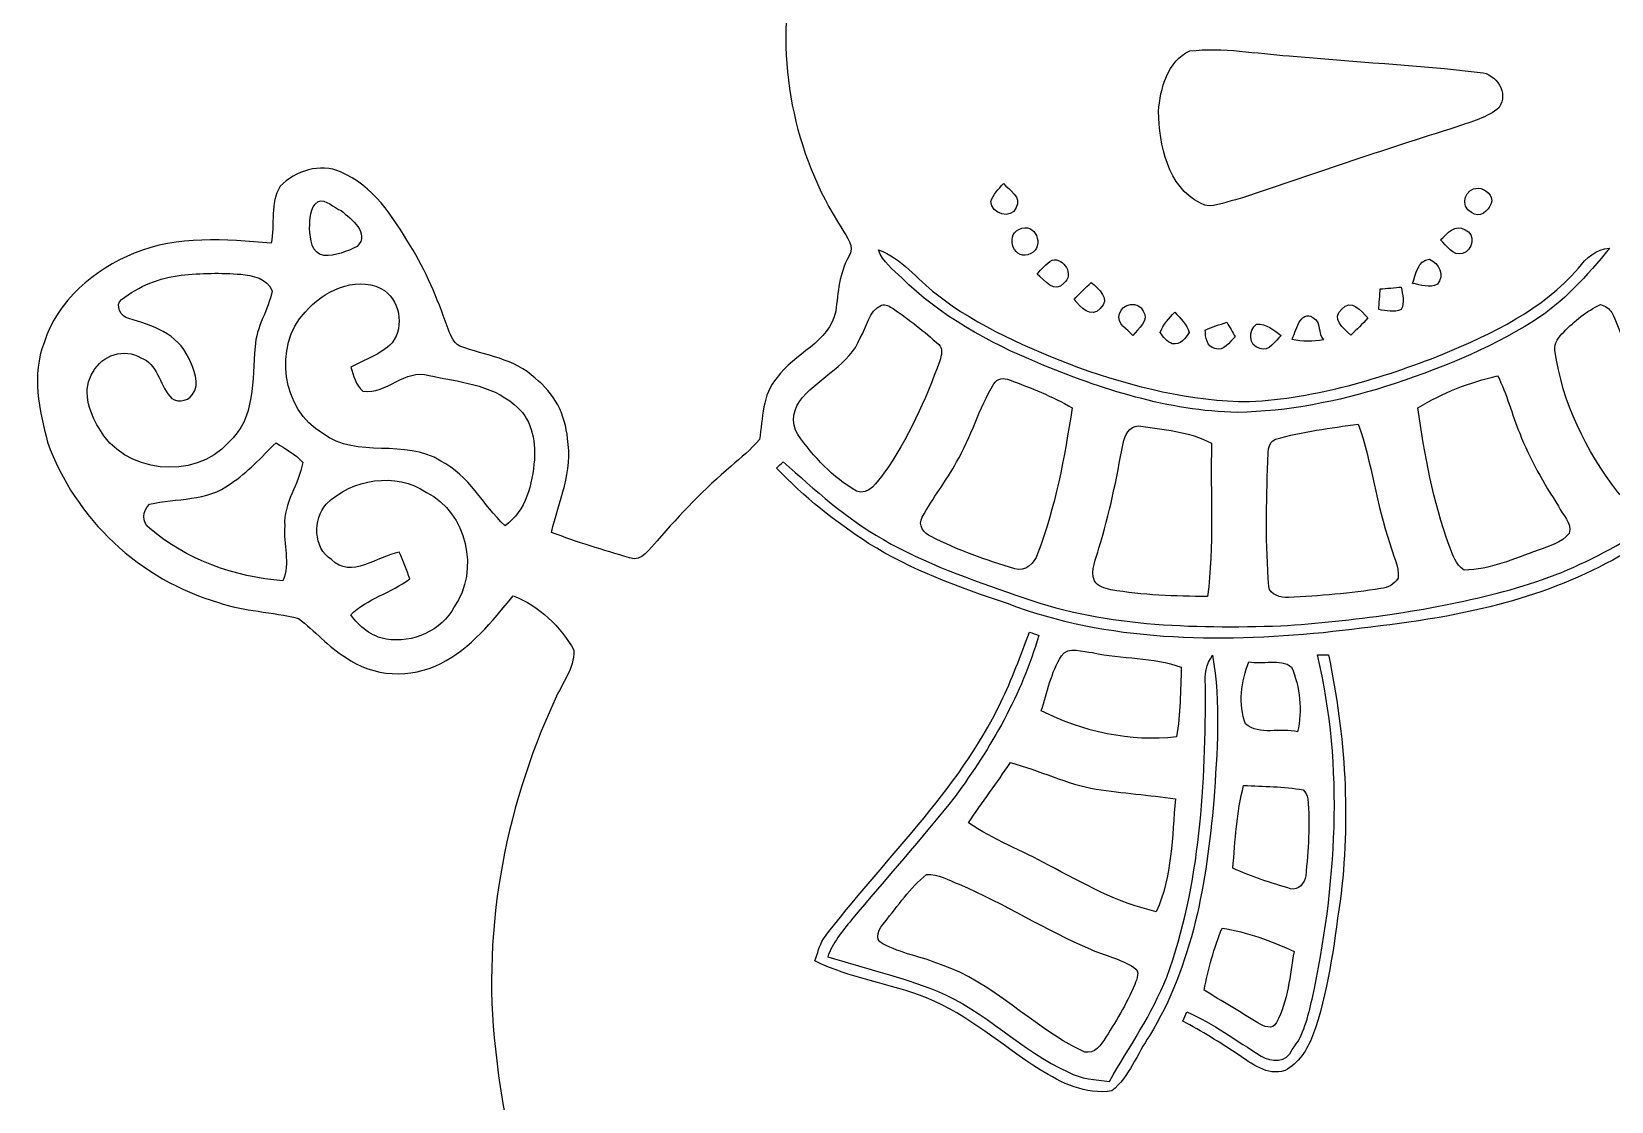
# Model space of a CAD drawing. Header units: centimetres. Extents: x -15 to 14.9, y -16.1 to 16.1.
# Drawn here: x -14.97 to 4.91, y -8.61 to 4.87 of the extents above; entities that cross this region are included whole.
import ezdxf

# ---------------------------------------------------------------- set-up
doc = ezdxf.new("R2010")
doc.units = ezdxf.units.CM
doc.header["$MEASUREMENT"] = 0
doc.layers.add('Camada 1', color=7, linetype='Continuous')

msp = doc.modelspace()

# ---------------------------------------------------------------- linework, layer by layer
at = {"layer": 'Camada 1', "color": 177}
for points, knots in [([(-5.15796, 15.31479), (-3.64808, 15.79986), (-2.05775, 15.99318), (-0.4766, 16.03199), (-0.4766, 16.03199), (0.45332, 16.03587), (1.38501, 16.05633), (2.31211, 15.97131), (2.31211, 15.97131), (3.38949, 15.88982), (4.45311, 15.67251), (5.48922, 15.37123), (5.48922, 15.37123), (5.65856, 15.30632), (5.86916, 15.28127), (5.97817, 15.11512), (5.97817, 15.11512), (6.16832, 14.87135), (6.07942, 14.52562), (5.99158, 14.25963), (5.99158, 14.25963), (5.81237, 13.75092), (5.6067, 13.25174), (5.42572, 12.74374), (5.42572, 12.74374), (5.00803, 11.58804), (4.82812, 10.34556), (4.92513, 9.11931), (4.92513, 9.11931), (4.93254, 9.00465), (4.98969, 8.87377), (5.11986, 8.86213), (5.11986, 8.86213), (6.14715, 8.69809), (7.18573, 8.53334), (8.16328, 8.16328), (8.16328, 8.16328), (8.47725, 8.04298), (8.78593, 7.89023), (9.02652, 7.65034), (9.02652, 7.65034), (9.14753, 7.51946), (9.24101, 7.33637), (9.17892, 7.15469), (9.17892, 7.15469), (9.02864, 6.85059), (8.7182, 6.67526), (8.42327, 6.53627), (8.42327, 6.53627), (7.85248, 6.28262), (7.2457, 6.12034), (6.63469, 5.99899), (6.63469, 5.99899), (6.38669, 5.94007), (6.11858, 5.9242), (5.89986, 5.78132), (5.89986, 5.78132), (5.94219, 5.41584), (5.9944, 5.05001), (6.00463, 4.68136), (6.00463, 4.68136), (5.97747, 3.87138), (5.72629, 3.07622), (5.3026, 2.38725), (5.3026, 2.38725), (5.22287, 2.26519), (5.29449, 2.11667), (5.31777, 1.98649), (5.31777, 1.98649), (5.3915, 1.65559), (5.30366, 1.26506), (5.53156, 0.98037), (5.53156, 0.98037), (5.79261, 0.71967), (6.19513, 0.6163), (6.36623, 0.26282), (6.36623, 0.26282), (6.54367, 0.0127), (6.38669, -0.37571), (6.66432, -0.56833), (6.66432, -0.56833), (6.78109, -0.67416), (6.90915, -0.78811), (7.06931, -0.81774), (7.06931, -0.81774), (7.60906, -0.79022), (8.15975, -0.66111), (8.61519, -0.35948), (8.61519, -0.35948), (8.70267, -0.29633), (8.67375, -0.16863), (8.62471, -0.09102), (8.62471, -0.09102), (8.43421, 0.30304), (8.24371, 0.72214), (8.28216, 1.17122), (8.28216, 1.17122), (8.31039, 1.48167), (8.47619, 1.77659), (8.73337, 1.95474), (8.73337, 1.95474), (8.97961, 2.14842), (9.27947, 2.25178), (9.57157, 2.35409), (9.57157, 2.35409), (9.78606, 3.07164), (9.97761, 3.83117), (10.47327, 4.41501), (10.47327, 4.41501), (10.70822, 4.72087), (11.19752, 4.86198), (11.51502, 4.59916), (11.51502, 4.59916), (11.74362, 4.47993), (11.63285, 4.19629), (11.69, 3.99239), (11.69, 3.99239), (11.70234, 3.90878), (11.7916, 3.86821), (11.86886, 3.87562), (11.86886, 3.87562), (12.0777, 3.89326), (12.27843, 3.96028), (12.48692, 3.98216), (12.48692, 3.98216), (13.11028, 4.07811), (13.76539, 3.88408), (14.25822, 3.49744), (14.25822, 3.49744), (14.72212, 3.14748), (14.89604, 2.52871), (14.85759, 1.96885), (14.85759, 1.96885), (14.70519, 0.60537), (13.54455, -0.55174), (12.1987, -0.76412), (12.1987, -0.76412), (12.08158, -0.79375), (11.944, -0.78916), (11.85404, -0.88265), (11.85404, -0.88265), (11.62756, -1.10349), (11.45293, -1.38359), (11.16295, -1.53141), (11.16295, -1.53141), (10.81899, -1.74696), (10.37308, -1.72508), (10.01501, -1.55434), (10.01501, -1.55434), (9.73596, -1.39665), (9.51971, -1.1557), (9.26359, -0.96767), (9.26359, -0.96767), (9.09743, -0.87418), (8.95526, -1.02129), (8.82156, -1.09361), (8.82156, -1.09361), (8.53087, -1.30281), (8.22572, -1.51165), (8.00594, -1.79846), (8.00594, -1.79846), (8.00594, -1.79846), (8.00312, -1.94663), (8.00312, -1.94663), (8.00312, -1.94663), (8.17069, -2.24331), (8.37812, -2.51601), (8.54745, -2.81199), (8.54745, -2.81199), (9.652, -4.66302), (10.00901, -6.94866), (9.50701, -9.04628), (9.50701, -9.04628), (9.05898, -11.03101), (7.83343, -12.79313), (6.24276, -14.03985), (6.24276, -14.03985), (4.59952, -15.30103), (2.54529, -16.002), (0.4766, -16.03587), (0.4766, -16.03587), (-2.05669, -16.11207), (-4.60939, -15.14369), (-6.44313, -13.3925), (-6.44313, -13.3925), (-7.90751, -12.00573), (-8.90164, -10.10708), (-9.11789, -8.09449), (-9.11789, -8.09449), (-9.32356, -6.5472), (-9.03605, -4.953), (-8.38306, -3.54154), (-8.38306, -3.54154), (-8.29592, -3.33939), (-8.13999, -3.15666), (-8.14599, -2.92488), (-8.14599, -2.92488), (-8.31603, -2.62396), (-8.58273, -2.36291), (-8.91081, -2.24049), (-8.91081, -2.24049), (-9.1761, -2.55905), (-9.44245, -2.90336), (-9.8231, -3.08998), (-9.8231, -3.08998), (-10.19634, -3.28683), (-10.67964, -3.26214), (-11.02219, -3.01308), (-11.02219, -3.01308), (-11.24232, -2.87831), (-11.40954, -2.67864), (-11.61415, -2.52448), (-11.61415, -2.52448), (-11.94647, -2.4384), (-12.29607, -2.43664), (-12.62239, -2.32339), (-12.62239, -2.32339), (-13.60382, -2.04011), (-14.43179, -1.26929), (-14.77222, -0.3048), (-14.77222, -0.3048), (-14.88087, 0.09843), (-14.97401, 0.54293), (-14.81702, 0.94791), (-14.81702, 0.94791), (-14.64839, 1.48484), (-14.18519, 1.86514), (-13.68178, 2.0768), (-13.68178, 2.0768), (-13.13498, 2.29729), (-12.53243, 2.25354), (-11.95811, 2.20063), (-11.95811, 2.20063), (-11.9066, 2.43699), (-11.97963, 2.70757), (-11.84381, 2.91924), (-11.84381, 2.91924), (-11.65401, 3.11044), (-11.34181, 3.21628), (-11.08428, 3.09774), (-11.08428, 3.09774), (-10.674, 2.92735), (-10.42882, 2.53612), (-10.20798, 2.17276), (-10.20798, 2.17276), (-10.01007, 1.85596), (-9.8679, 1.50883), (-9.74372, 1.15782), (-9.74372, 1.15782), (-9.70527, 1.06715), (-9.67669, 0.95391), (-9.58215, 0.90487), (-9.58215, 0.90487), (-9.26112, 0.78528), (-8.89282, 0.75001), (-8.63565, 0.50059), (-8.63565, 0.50059), (-8.39576, 0.32067), (-8.25077, 0.0381), (-8.22784, -0.25929), (-8.22784, -0.25929), (-8.15763, -0.66675), (-8.33508, -1.05339), (-8.43033, -1.44039), (-8.43033, -1.44039), (-8.1086, -1.56492), (-7.77593, -1.66017), (-7.44573, -1.76071), (-7.44573, -1.76071), (-7.28521, -1.82421), (-7.1942, -1.63336), (-7.09683, -1.54623), (-7.09683, -1.54623), (-6.80791, -1.21285), (-6.50663, -0.88794), (-6.16585, -0.60713), (-6.16585, -0.60713), (-6.04485, -0.49742), (-5.9122, -0.39758), (-5.81096, -0.26917), (-5.81096, -0.26917), (-5.76474, -0.00529), (-5.78132, 0.29492), (-5.58906, 0.50906), (-5.58906, 0.50906), (-5.37351, 0.81527), (-4.93324, 0.94933), (-4.84893, 1.3462), (-4.84893, 1.3462), (-4.82141, 1.58186), (-4.80519, 1.82457), (-4.68595, 2.03482), (-4.68595, 2.03482), (-4.60446, 2.15794), (-4.71452, 2.28177), (-4.77344, 2.38584), (-4.77344, 2.38584), (-5.38656, 3.33058), (-5.61375, 4.51132), (-5.40138, 5.61657), (-5.40138, 5.61657), (-5.3721, 5.72805), (-5.43348, 5.85364), (-5.55131, 5.87692), (-5.55131, 5.87692), (-6.44772, 6.08365), (-7.38717, 6.22406), (-8.19503, 6.69184), (-8.19503, 6.69184), (-8.41657, 6.83789), (-8.69703, 7.04603), (-8.68257, 7.34342), (-8.68257, 7.34342), (-8.59226, 7.71207), (-8.2169, 7.89305), (-7.90857, 8.04862), (-7.90857, 8.04862), (-6.88587, 8.49983), (-5.77003, 8.67198), (-4.67325, 8.83955), (-4.67325, 8.83955), (-4.58435, 8.85896), (-4.45453, 8.87906), (-4.44712, 8.99266), (-4.44712, 8.99266), (-4.23333, 10.44011), (-4.56636, 11.9059), (-5.09199, 13.25104), (-5.09199, 13.25104), (-5.27473, 13.73011), (-5.51215, 14.19648), (-5.57424, 14.71154), (-5.57424, 14.71154), (-5.59753, 14.97718), (-5.43137, 15.26187), (-5.15796, 15.31479), (-5.15796, 15.31479), (-5.15796, 15.31479), (-5.15796, 15.31479), (-5.15796, 15.31479)], [0, 0, 0, 0, 0.01162791, 0.01162791, 0.01162791, 0.01162791, 0.02325581, 0.02325581, 0.02325581, 0.02325581, 0.03488372, 0.03488372, 0.03488372, 0.03488372, 0.04651163, 0.04651163, 0.04651163, 0.04651163, 0.05813953, 0.05813953, 0.05813953, 0.05813953, 0.06976744, 0.06976744, 0.06976744, 0.06976744, 0.08139535, 0.08139535, 0.08139535, 0.08139535, 0.09302326, 0.09302326, 0.09302326, 0.09302326, 0.10465116, 0.10465116, 0.10465116, 0.10465116, 0.11627907, 0.11627907, 0.11627907, 0.11627907, 0.12790698, 0.12790698, 0.12790698, 0.12790698, 0.13953488, 0.13953488, 0.13953488, 0.13953488, 0.15116279, 0.15116279, 0.15116279, 0.15116279, 0.1627907, 0.1627907, 0.1627907, 0.1627907, 0.1744186, 0.1744186, 0.1744186, 0.1744186, 0.18604651, 0.18604651, 0.18604651, 0.18604651, 0.19767442, 0.19767442, 0.19767442, 0.19767442, 0.20930233, 0.20930233, 0.20930233, 0.20930233, 0.22093023, 0.22093023, 0.22093023, 0.22093023, 0.23255814, 0.23255814, 0.23255814, 0.23255814, 0.24418605, 0.24418605, 0.24418605, 0.24418605, 0.25581395, 0.25581395, 0.25581395, 0.25581395, 0.26744186, 0.26744186, 0.26744186, 0.26744186, 0.27906977, 0.27906977, 0.27906977, 0.27906977, 0.29069767, 0.29069767, 0.29069767, 0.29069767, 0.30232558, 0.30232558, 0.30232558, 0.30232558, 0.31395349, 0.31395349, 0.31395349, 0.31395349, 0.3255814, 0.3255814, 0.3255814, 0.3255814, 0.3372093, 0.3372093, 0.3372093, 0.3372093, 0.34883721, 0.34883721, 0.34883721, 0.34883721, 0.36046512, 0.36046512, 0.36046512, 0.36046512, 0.37209302, 0.37209302, 0.37209302, 0.37209302, 0.38372093, 0.38372093, 0.38372093, 0.38372093, 0.39534884, 0.39534884, 0.39534884, 0.39534884, 0.40697674, 0.40697674, 0.40697674, 0.40697674, 0.41860465, 0.41860465, 0.41860465, 0.41860465, 0.43023256, 0.43023256, 0.43023256, 0.43023256, 0.44186047, 0.44186047, 0.44186047, 0.44186047, 0.45348837, 0.45348837, 0.45348837, 0.45348837, 0.46511628, 0.46511628, 0.46511628, 0.46511628, 0.47674419, 0.47674419, 0.47674419, 0.47674419, 0.48837209, 0.48837209, 0.48837209, 0.48837209, 0.5, 0.5, 0.5, 0.5, 0.51162791, 0.51162791, 0.51162791, 0.51162791, 0.52325581, 0.52325581, 0.52325581, 0.52325581, 0.53488372, 0.53488372, 0.53488372, 0.53488372, 0.54651163, 0.54651163, 0.54651163, 0.54651163, 0.55813953, 0.55813953, 0.55813953, 0.55813953, 0.56976744, 0.56976744, 0.56976744, 0.56976744, 0.58139535, 0.58139535, 0.58139535, 0.58139535, 0.59302326, 0.59302326, 0.59302326, 0.59302326, 0.60465116, 0.60465116, 0.60465116, 0.60465116, 0.61627907, 0.61627907, 0.61627907, 0.61627907, 0.62790698, 0.62790698, 0.62790698, 0.62790698, 0.63953488, 0.63953488, 0.63953488, 0.63953488, 0.65116279, 0.65116279, 0.65116279, 0.65116279, 0.6627907, 0.6627907, 0.6627907, 0.6627907, 0.6744186, 0.6744186, 0.6744186, 0.6744186, 0.68604651, 0.68604651, 0.68604651, 0.68604651, 0.69767442, 0.69767442, 0.69767442, 0.69767442, 0.70930233, 0.70930233, 0.70930233, 0.70930233, 0.72093023, 0.72093023, 0.72093023, 0.72093023, 0.73255814, 0.73255814, 0.73255814, 0.73255814, 0.74418605, 0.74418605, 0.74418605, 0.74418605, 0.75581395, 0.75581395, 0.75581395, 0.75581395, 0.76744186, 0.76744186, 0.76744186, 0.76744186, 0.77906977, 0.77906977, 0.77906977, 0.77906977, 0.79069767, 0.79069767, 0.79069767, 0.79069767, 0.80232558, 0.80232558, 0.80232558, 0.80232558, 0.81395349, 0.81395349, 0.81395349, 0.81395349, 0.8255814, 0.8255814, 0.8255814, 0.8255814, 0.8372093, 0.8372093, 0.8372093, 0.8372093, 0.84883721, 0.84883721, 0.84883721, 0.84883721, 0.86046512, 0.86046512, 0.86046512, 0.86046512, 0.87209302, 0.87209302, 0.87209302, 0.87209302, 0.88372093, 0.88372093, 0.88372093, 0.88372093, 0.89534884, 0.89534884, 0.89534884, 0.89534884, 0.90697674, 0.90697674, 0.90697674, 0.90697674, 0.91860465, 0.91860465, 0.91860465, 0.91860465, 0.93023256, 0.93023256, 0.93023256, 0.93023256, 0.94186047, 0.94186047, 0.94186047, 0.94186047, 0.95348837, 0.95348837, 0.95348837, 0.95348837, 0.96511628, 0.96511628, 0.96511628, 0.96511628, 0.97674419, 0.97674419, 0.97674419, 0.97674419, 1, 1, 1, 1]), ([(-0.39229, 4.62209), (-0.67275, 4.50109), (-0.76623, 4.14232), (-0.78775, 3.86221), (-0.78775, 3.86221), (-0.77505, 3.43782), (-0.67804, 2.91394), (-0.25823, 2.70369), (-0.25823, 2.70369), (-0.11853, 2.6229), (0.03986, 2.72733), (0.18274, 2.74532), (0.18274, 2.74532), (1.11125, 3.05435), (2.03588, 3.37538), (2.97004, 3.66642), (2.97004, 3.66642), (3.14995, 3.73415), (3.35315, 3.7786), (3.49991, 3.90878), (3.49991, 3.90878), (3.6262, 4.09152), (3.46463, 4.33634), (3.26284, 4.35257), (3.26284, 4.35257), (2.46345, 4.44288), (1.65911, 4.48628), (0.85796, 4.55965), (0.85796, 4.55965), (0.44168, 4.58788), (0.02575, 4.67007), (-0.39229, 4.62209), (-0.39229, 4.62209), (-0.39229, 4.62209), (-0.39229, 4.62209), (-0.39229, 4.62209)], [0, 0, 0, 0, 0.1, 0.1, 0.1, 0.1, 0.2, 0.2, 0.2, 0.2, 0.3, 0.3, 0.3, 0.3, 0.4, 0.4, 0.4, 0.4, 0.5, 0.5, 0.5, 0.5, 0.6, 0.6, 0.6, 0.6, 0.7, 0.7, 0.7, 0.7, 0.8, 0.8, 0.8, 0.8, 1, 1, 1, 1]), ([(-2.89595, 2.72556), (-2.89278, 2.56752), (-2.64266, 2.49273), (-2.57704, 2.65007), (-2.57704, 2.65007), (-2.50472, 2.78236), (-2.66418, 2.87091), (-2.73967, 2.95204), (-2.73967, 2.95204), (-2.79859, 2.88219), (-2.86879, 2.81552), (-2.89595, 2.72556), (-2.89595, 2.72556), (-2.89595, 2.72556), (-2.89595, 2.72556), (-2.89595, 2.72556)], [0, 0, 0, 0, 0.2, 0.2, 0.2, 0.2, 0.4, 0.4, 0.4, 0.4, 0.6, 0.6, 0.6, 0.6, 1, 1, 1, 1]), ([(3.23533, 2.89419), (3.07022, 2.90759), (3.00108, 2.65677), (3.15524, 2.58974), (3.15524, 2.58974), (3.25261, 2.50754), (3.36938, 2.60526), (3.40219, 2.70298), (3.40219, 2.70298), (3.43253, 2.80458), (3.32669, 2.88819), (3.23533, 2.89419), (3.23533, 2.89419), (3.23533, 2.89419), (3.23533, 2.89419), (3.23533, 2.89419)], [0, 0, 0, 0, 0.2, 0.2, 0.2, 0.2, 0.4, 0.4, 0.4, 0.4, 0.6, 0.6, 0.6, 0.6, 1, 1, 1, 1]), ([(-11.36685, 2.72556), (-11.47551, 2.65112), (-11.46951, 2.50472), (-11.4741, 2.38513), (-11.4741, 2.38513), (-11.46422, 2.2539), (-11.45399, 2.07292), (-11.29665, 2.04435), (-11.29665, 2.04435), (-11.1506, 2.04082), (-10.99926, 2.09691), (-10.87438, 2.16147), (-10.87438, 2.16147), (-10.71139, 2.32904), (-10.94916, 2.50543), (-11.07793, 2.61126), (-11.07793, 2.61126), (-11.16612, 2.64442), (-11.27478, 2.76472), (-11.36685, 2.72556), (-11.36685, 2.72556), (-11.36685, 2.72556), (-11.36685, 2.72556), (-11.36685, 2.72556)], [0, 0, 0, 0, 0.14285714, 0.14285714, 0.14285714, 0.14285714, 0.28571429, 0.28571429, 0.28571429, 0.28571429, 0.42857143, 0.42857143, 0.42857143, 0.42857143, 0.57142857, 0.57142857, 0.57142857, 0.57142857, 0.71428571, 0.71428571, 0.71428571, 0.71428571, 1, 1, 1, 1]), ([(-2.546, 2.3749), (-2.72274, 2.28776), (-2.60385, 1.96144), (-2.39289, 2.0701), (-2.39289, 2.0701), (-2.21615, 2.15759), (-2.33504, 2.48356), (-2.546, 2.3749), (-2.546, 2.3749), (-2.546, 2.3749), (-2.546, 2.3749), (-2.546, 2.3749)], [0, 0, 0, 0, 0.25, 0.25, 0.25, 0.25, 0.5, 0.5, 0.5, 0.5, 1, 1, 1, 1]), ([(2.76401, 2.24331), (2.84339, 2.17523), (2.91536, 2.03129), (3.04059, 2.07292), (3.04059, 2.07292), (3.16794, 2.10503), (3.21204, 2.32163), (3.07305, 2.36926), (3.07305, 2.36926), (2.94887, 2.45533), (2.84727, 2.31846), (2.76401, 2.24331), (2.76401, 2.24331), (2.76401, 2.24331), (2.76401, 2.24331), (2.76401, 2.24331)], [0, 0, 0, 0, 0.2, 0.2, 0.2, 0.2, 0.4, 0.4, 0.4, 0.4, 0.6, 0.6, 0.6, 0.6, 1, 1, 1, 1]), ([(4.49862, 1.88666), (4.05306, 1.36243), (3.41454, 1.06574), (2.79435, 0.80292), (2.79435, 0.80292), (2.01542, 0.49777), (1.19874, 0.24977), (0.35878, 0.20708), (0.35878, 0.20708), (-0.37924, 0.20884), (-1.10278, 0.3937), (-1.79564, 0.63465), (-1.79564, 0.63465), (-2.42253, 0.87912), (-3.05364, 1.14547), (-3.58775, 1.56281), (-3.58775, 1.56281), (-3.82693, 1.74872), (-4.01814, 2.01436), (-4.31306, 2.11737), (-4.31306, 2.11737), (-4.25979, 1.96779), (-4.12997, 1.87254), (-4.02026, 1.76495), (-4.02026, 1.76495), (-3.5366, 1.28552), (-2.92911, 0.95285), (-2.3047, 0.69356), (-2.3047, 0.69356), (-1.50636, 0.36266), (-0.66463, 0.08749), (0.20638, 0.0702), (0.20638, 0.0702), (0.83996, 0.08255), (1.4665, 0.20743), (2.07045, 0.39511), (2.07045, 0.39511), (2.71674, 0.60466), (3.35527, 0.85619), (3.93241, 1.2192), (3.93241, 1.2192), (4.31024, 1.45662), (4.60939, 1.79458), (4.88985, 2.13678), (4.88985, 2.13678), (4.72087, 2.12901), (4.59705, 2.0133), (4.49862, 1.88666), (4.49862, 1.88666), (4.49862, 1.88666), (4.49862, 1.88666), (4.49862, 1.88666)], [0, 0, 0, 0, 0.07142857, 0.07142857, 0.07142857, 0.07142857, 0.14285714, 0.14285714, 0.14285714, 0.14285714, 0.21428571, 0.21428571, 0.21428571, 0.21428571, 0.28571429, 0.28571429, 0.28571429, 0.28571429, 0.35714286, 0.35714286, 0.35714286, 0.35714286, 0.42857143, 0.42857143, 0.42857143, 0.42857143, 0.5, 0.5, 0.5, 0.5, 0.57142857, 0.57142857, 0.57142857, 0.57142857, 0.64285714, 0.64285714, 0.64285714, 0.64285714, 0.71428571, 0.71428571, 0.71428571, 0.71428571, 0.78571429, 0.78571429, 0.78571429, 0.78571429, 0.85714286, 0.85714286, 0.85714286, 0.85714286, 1, 1, 1, 1]), ([(-2.31669, 1.81293), (-2.22603, 1.74096), (-2.08774, 1.55434), (-1.98085, 1.69898), (-1.98085, 1.69898), (-1.84115, 1.7974), (-1.97873, 2.02283), (-2.12654, 1.9879), (-2.12654, 1.9879), (-2.20239, 1.94522), (-2.25637, 1.87396), (-2.31669, 1.81293), (-2.31669, 1.81293), (-2.31669, 1.81293), (-2.31669, 1.81293), (-2.31669, 1.81293)], [0, 0, 0, 0, 0.2, 0.2, 0.2, 0.2, 0.4, 0.4, 0.4, 0.4, 0.6, 0.6, 0.6, 0.6, 1, 1, 1, 1]), ([(2.41194, 1.6951), (2.51319, 1.67852), (2.62572, 1.62983), (2.7238, 1.68487), (2.7238, 1.68487), (2.82011, 1.79564), (2.74779, 1.94874), (2.62502, 1.99884), (2.62502, 1.99884), (2.47438, 1.98826), (2.44969, 1.80411), (2.41194, 1.6951), (2.41194, 1.6951), (2.41194, 1.6951), (2.41194, 1.6951), (2.41194, 1.6951)], [0, 0, 0, 0, 0.2, 0.2, 0.2, 0.2, 0.4, 0.4, 0.4, 0.4, 0.6, 0.6, 0.6, 0.6, 1, 1, 1, 1]), ([(-13.09123, 1.79705), (-13.36287, 1.76636), (-13.62463, 1.65982), (-13.84053, 1.49225), (-13.84053, 1.49225), (-13.93155, 1.4224), (-13.84829, 1.27141), (-13.75093, 1.2513), (-13.75093, 1.2513), (-13.46024, 1.17193), (-13.1318, 1.05833), (-12.99916, 0.75988), (-12.99916, 0.75988), (-12.93389, 0.62159), (-12.83864, 0.43074), (-12.954, 0.29034), (-12.954, 0.29034), (-13.00833, 0.2032), (-13.1759, 0.18415), (-13.23552, 0.27481), (-13.23552, 0.27481), (-13.36746, 0.43039), (-13.38686, 0.68157), (-13.59888, 0.75918), (-13.59888, 0.75918), (-13.79996, 0.88583), (-14.09383, 0.79022), (-14.19754, 0.58103), (-14.19754, 0.58103), (-14.34677, 0.36548), (-14.25187, 0.08043), (-14.1284, -0.12312), (-14.1284, -0.12312), (-13.82113, -0.69462), (-12.92296, -0.79657), (-12.49539, -0.30974), (-12.49539, -0.30974), (-12.15214, -0.0067), (-12.19941, 0.48436), (-12.16096, 0.89429), (-12.16096, 0.89429), (-12.14861, 1.14794), (-11.99056, 1.35961), (-11.94576, 1.60302), (-11.94576, 1.60302), (-12.00362, 1.75789), (-12.19518, 1.79705), (-12.33911, 1.8094), (-12.33911, 1.8094), (-12.58923, 1.83056), (-12.84182, 1.82421), (-13.09123, 1.79705), (-13.09123, 1.79705), (-13.09123, 1.79705), (-13.09123, 1.79705), (-13.09123, 1.79705)], [0, 0, 0, 0, 0.06666667, 0.06666667, 0.06666667, 0.06666667, 0.13333333, 0.13333333, 0.13333333, 0.13333333, 0.2, 0.2, 0.2, 0.2, 0.26666667, 0.26666667, 0.26666667, 0.26666667, 0.33333333, 0.33333333, 0.33333333, 0.33333333, 0.4, 0.4, 0.4, 0.4, 0.46666667, 0.46666667, 0.46666667, 0.46666667, 0.53333333, 0.53333333, 0.53333333, 0.53333333, 0.6, 0.6, 0.6, 0.6, 0.66666667, 0.66666667, 0.66666667, 0.66666667, 0.73333333, 0.73333333, 0.73333333, 0.73333333, 0.8, 0.8, 0.8, 0.8, 0.86666667, 0.86666667, 0.86666667, 0.86666667, 1, 1, 1, 1]), ([(-11.53019, 1.33421), (-11.93624, 0.9017), (-11.82158, 0.10231), (-11.30829, -0.19579), (-11.30829, -0.19579), (-10.87332, -0.52176), (-10.27148, -0.25153), (-9.82204, -0.54328), (-9.82204, -0.54328), (-9.46714, -0.72108), (-9.29358, -1.09502), (-9.01383, -1.35608), (-9.01383, -1.35608), (-8.74748, -1.17228), (-8.67128, -0.82938), (-8.64411, -0.52599), (-8.64411, -0.52599), (-8.62718, -0.27587), (-8.68609, 0.01094), (-8.89811, 0.16898), (-8.89811, 0.16898), (-9.19445, 0.42792), (-9.60332, 0.45473), (-9.96915, 0.53552), (-9.96915, 0.53552), (-10.27924, 0.62759), (-10.4962, 0.29351), (-10.80311, 0.33761), (-10.80311, 0.33761), (-10.89448, 0.41169), (-10.91847, 0.53834), (-10.95622, 0.641), (-10.95622, 0.641), (-10.77948, 0.73589), (-10.57698, 0.79516), (-10.43658, 0.94615), (-10.43658, 0.94615), (-10.2743, 1.15817), (-10.33886, 1.49895), (-10.57557, 1.63266), (-10.57557, 1.63266), (-10.91706, 1.78929), (-11.303, 1.59632), (-11.53019, 1.33421), (-11.53019, 1.33421), (-11.53019, 1.33421), (-11.53019, 1.33421), (-11.53019, 1.33421)], [0, 0, 0, 0, 0.07692308, 0.07692308, 0.07692308, 0.07692308, 0.15384615, 0.15384615, 0.15384615, 0.15384615, 0.23076923, 0.23076923, 0.23076923, 0.23076923, 0.30769231, 0.30769231, 0.30769231, 0.30769231, 0.38461538, 0.38461538, 0.38461538, 0.38461538, 0.46153846, 0.46153846, 0.46153846, 0.46153846, 0.53846154, 0.53846154, 0.53846154, 0.53846154, 0.61538462, 0.61538462, 0.61538462, 0.61538462, 0.69230769, 0.69230769, 0.69230769, 0.69230769, 0.76923077, 0.76923077, 0.76923077, 0.76923077, 0.84615385, 0.84615385, 0.84615385, 0.84615385, 1, 1, 1, 1]), ([(-1.84856, 1.49225), (-1.76989, 1.403), (-1.63513, 1.24072), (-1.52153, 1.38042), (-1.52153, 1.38042), (-1.38183, 1.49401), (-1.54411, 1.62878), (-1.63336, 1.70744), (-1.63336, 1.70744), (-1.70815, 1.63901), (-1.78012, 1.56704), (-1.84856, 1.49225), (-1.84856, 1.49225), (-1.84856, 1.49225), (-1.84856, 1.49225), (-1.84856, 1.49225)], [0, 0, 0, 0, 0.2, 0.2, 0.2, 0.2, 0.4, 0.4, 0.4, 0.4, 0.6, 0.6, 0.6, 0.6, 1, 1, 1, 1]), ([(2.00484, 1.62595), (1.9999, 1.56069), (1.99072, 1.42981), (1.98579, 1.36454), (1.98579, 1.36454), (2.07927, 1.35184), (2.17805, 1.32715), (2.26942, 1.36419), (2.26942, 1.36419), (2.31422, 1.4545), (2.286, 1.55504), (2.26801, 1.64782), (2.26801, 1.64782), (2.20239, 1.64253), (2.07045, 1.63124), (2.00484, 1.62595), (2.00484, 1.62595), (2.00484, 1.62595), (2.00484, 1.62595), (2.00484, 1.62595)], [0, 0, 0, 0, 0.16666667, 0.16666667, 0.16666667, 0.16666667, 0.33333333, 0.33333333, 0.33333333, 0.33333333, 0.5, 0.5, 0.5, 0.5, 0.66666667, 0.66666667, 0.66666667, 0.66666667, 1, 1, 1, 1]), ([(-4.27567, 1.41887), (-4.44006, 1.35079), (-4.45735, 1.14229), (-4.54166, 1.00753), (-4.54166, 1.00753), (-4.68136, 0.66957), (-5.04084, 0.52352), (-5.26697, 0.25823), (-5.26697, 0.25823), (-5.38586, 0.13794), (-5.42184, -0.0635), (-5.32589, -0.20849), (-5.32589, -0.20849), (-5.13292, -0.49142), (-4.88491, -0.74471), (-4.5907, -0.92181), (-4.5907, -0.92181), (-4.43018, -0.98637), (-4.32823, -0.79375), (-4.24356, -0.69603), (-4.24356, -0.69603), (-3.93876, -0.26282), (-3.72004, 0.22472), (-3.53977, 0.72073), (-3.53977, 0.72073), (-3.52037, 0.78634), (-3.49356, 0.87313), (-3.55459, 0.92498), (-3.55459, 0.92498), (-3.73239, 1.09079), (-3.92853, 1.23613), (-4.12538, 1.37795), (-4.12538, 1.37795), (-4.16983, 1.40194), (-4.22346, 1.4418), (-4.27567, 1.41887), (-4.27567, 1.41887), (-4.27567, 1.41887), (-4.27567, 1.41887), (-4.27567, 1.41887)], [0, 0, 0, 0, 0.09090909, 0.09090909, 0.09090909, 0.09090909, 0.18181818, 0.18181818, 0.18181818, 0.18181818, 0.27272727, 0.27272727, 0.27272727, 0.27272727, 0.36363636, 0.36363636, 0.36363636, 0.36363636, 0.45454545, 0.45454545, 0.45454545, 0.45454545, 0.54545455, 0.54545455, 0.54545455, 0.54545455, 0.63636364, 0.63636364, 0.63636364, 0.63636364, 0.72727273, 0.72727273, 0.72727273, 0.72727273, 0.81818182, 0.81818182, 0.81818182, 0.81818182, 1, 1, 1, 1]), ([(-1.27847, 1.31198), (-1.3208, 1.18745), (-1.17722, 1.11619), (-1.10913, 1.03717), (-1.10913, 1.03717), (-1.04775, 1.12501), (-0.89676, 1.22802), (-0.97966, 1.3462), (-0.97966, 1.3462), (-1.0354, 1.4792), (-1.24566, 1.4418), (-1.27847, 1.31198), (-1.27847, 1.31198), (-1.27847, 1.31198), (-1.27847, 1.31198), (-1.27847, 1.31198)], [0, 0, 0, 0, 0.2, 0.2, 0.2, 0.2, 0.4, 0.4, 0.4, 0.4, 0.6, 0.6, 0.6, 0.6, 1, 1, 1, 1]), ([(1.52153, 1.37125), (1.38183, 1.25765), (1.54411, 1.12289), (1.63336, 1.04422), (1.63336, 1.04422), (1.70815, 1.11301), (1.77976, 1.18463), (1.84856, 1.25942), (1.84856, 1.25942), (1.76989, 1.34867), (1.63513, 1.51095), (1.52153, 1.37125), (1.52153, 1.37125), (1.52153, 1.37125), (1.52153, 1.37125), (1.52153, 1.37125)], [0, 0, 0, 0, 0.2, 0.2, 0.2, 0.2, 0.4, 0.4, 0.4, 0.4, 0.6, 0.6, 0.6, 0.6, 1, 1, 1, 1]), ([(4.77696, 1.42769), (4.60128, 1.34549), (4.44853, 1.22096), (4.31447, 1.08232), (4.31447, 1.08232), (4.25485, 1.022), (4.18747, 0.94227), (4.2037, 0.85055), (4.2037, 0.85055), (4.29401, 0.19614), (4.59599, -0.4131), (4.99498, -0.9331), (4.99498, -0.9331), (5.04966, -1.00013), (5.13821, -1.06821), (5.22922, -1.03152), (5.22922, -1.03152), (5.52097, -0.88089), (5.78379, -0.6731), (6.00287, -0.42933), (6.00287, -0.42933), (6.1401, -0.30304), (6.08295, -0.09525), (6.01662, 0.05397), (6.01662, 0.05397), (5.85258, 0.36371), (5.4543, 0.42651), (5.24263, 0.6918), (5.24263, 0.6918), (5.07365, 0.86713), (5.03026, 1.11901), (4.91878, 1.3275), (4.91878, 1.3275), (4.89056, 1.38148), (4.83235, 1.41041), (4.77696, 1.42769), (4.77696, 1.42769), (4.77696, 1.42769), (4.77696, 1.42769), (4.77696, 1.42769)], [0, 0, 0, 0, 0.09090909, 0.09090909, 0.09090909, 0.09090909, 0.18181818, 0.18181818, 0.18181818, 0.18181818, 0.27272727, 0.27272727, 0.27272727, 0.27272727, 0.36363636, 0.36363636, 0.36363636, 0.36363636, 0.45454545, 0.45454545, 0.45454545, 0.45454545, 0.54545455, 0.54545455, 0.54545455, 0.54545455, 0.63636364, 0.63636364, 0.63636364, 0.63636364, 0.72727273, 0.72727273, 0.72727273, 0.72727273, 0.81818182, 0.81818182, 0.81818182, 0.81818182, 1, 1, 1, 1]), ([(-0.76482, 1.07774), (-0.72849, 1.01918), (-0.68121, 0.9585), (-0.61313, 0.93592), (-0.61313, 0.93592), (-0.51576, 0.9144), (-0.44485, 1.00542), (-0.39934, 1.07774), (-0.39934, 1.07774), (-0.43109, 1.18039), (-0.51223, 1.25448), (-0.58208, 1.33103), (-0.58208, 1.33103), (-0.65229, 1.25448), (-0.73343, 1.18039), (-0.76482, 1.07774), (-0.76482, 1.07774), (-0.76482, 1.07774), (-0.76482, 1.07774), (-0.76482, 1.07774)], [0, 0, 0, 0, 0.16666667, 0.16666667, 0.16666667, 0.16666667, 0.33333333, 0.33333333, 0.33333333, 0.33333333, 0.5, 0.5, 0.5, 0.5, 0.66666667, 0.66666667, 0.66666667, 0.66666667, 1, 1, 1, 1]), ([(-0.19826, 1.10596), (-0.19826, 1.01706), (-0.17956, 0.89782), (-0.07691, 0.87348), (-0.07691, 0.87348), (0.03634, 0.83326), (0.10619, 0.95779), (0.17921, 1.02094), (0.17921, 1.02094), (0.14358, 1.08232), (0.10901, 1.14371), (0.07444, 1.20509), (0.07444, 1.20509), (-0.0187, 1.1751), (-0.11218, 1.15111), (-0.19826, 1.10596), (-0.19826, 1.10596), (-0.19826, 1.10596), (-0.19826, 1.10596), (-0.19826, 1.10596)], [0, 0, 0, 0, 0.16666667, 0.16666667, 0.16666667, 0.16666667, 0.33333333, 0.33333333, 0.33333333, 0.33333333, 0.5, 0.5, 0.5, 0.5, 0.66666667, 0.66666667, 0.66666667, 0.66666667, 1, 1, 1, 1]), ([(0.89464, 0.98743), (1.02517, 0.96026), (1.15923, 0.95956), (1.29011, 0.98496), (1.29011, 0.98496), (1.2192, 1.05445), (1.26259, 1.21673), (1.15782, 1.26471), (1.15782, 1.26471), (1.00295, 1.37724), (0.93028, 1.06645), (0.89464, 0.98743), (0.89464, 0.98743), (0.89464, 0.98743), (0.89464, 0.98743), (0.89464, 0.98743)], [0, 0, 0, 0, 0.2, 0.2, 0.2, 0.2, 0.4, 0.4, 0.4, 0.4, 0.6, 0.6, 0.6, 0.6, 1, 1, 1, 1]), ([(0.44732, 1.18357), (0.3362, 1.1049), (0.34819, 0.91228), (0.48719, 0.87348), (0.48719, 0.87348), (0.6096, 0.83185), (0.68121, 0.97155), (0.75812, 1.03928), (0.75812, 1.03928), (0.66569, 1.10737), (0.5715, 1.18639), (0.44732, 1.18357), (0.44732, 1.18357), (0.44732, 1.18357), (0.44732, 1.18357), (0.44732, 1.18357)], [0, 0, 0, 0, 0.2, 0.2, 0.2, 0.2, 0.4, 0.4, 0.4, 0.4, 0.6, 0.6, 0.6, 0.6, 1, 1, 1, 1]), ([(-2.86173, 0.43039), (-3.04906, 0.11924), (-3.14325, -0.23777), (-3.32811, -0.55069), (-3.32811, -0.55069), (-3.45652, -0.7934), (-3.6322, -1.00789), (-3.76132, -1.24989), (-3.76132, -1.24989), (-3.81988, -1.34514), (-3.7405, -1.45768), (-3.64808, -1.4926), (-3.64808, -1.4926), (-3.31399, -1.66441), (-2.95663, -1.79105), (-2.5975, -1.8983), (-2.5975, -1.8983), (-2.4638, -1.94557), (-2.35021, -1.82774), (-2.30999, -1.71097), (-2.30999, -1.71097), (-2.08386, -1.12148), (-1.96991, -0.49495), (-1.87466, 0.12735), (-1.87466, 0.12735), (-2.12231, 0.27517), (-2.3943, 0.37641), (-2.66241, 0.48013), (-2.66241, 0.48013), (-2.73121, 0.51153), (-2.8194, 0.49636), (-2.86173, 0.43039), (-2.86173, 0.43039), (-2.86173, 0.43039), (-2.86173, 0.43039), (-2.86173, 0.43039)], [0, 0, 0, 0, 0.1, 0.1, 0.1, 0.1, 0.2, 0.2, 0.2, 0.2, 0.3, 0.3, 0.3, 0.3, 0.4, 0.4, 0.4, 0.4, 0.5, 0.5, 0.5, 0.5, 0.6, 0.6, 0.6, 0.6, 0.7, 0.7, 0.7, 0.7, 0.8, 0.8, 0.8, 0.8, 1, 1, 1, 1]), ([(2.47862, 0.12735), (2.56187, -0.45932), (2.67053, -1.0474), (2.87055, -1.6069), (2.87055, -1.6069), (2.91747, -1.71626), (2.9531, -1.84679), (3.05964, -1.91453), (3.05964, -1.91453), (3.38808, -1.91453), (3.68759, -1.76742), (3.99274, -1.66617), (3.99274, -1.66617), (4.12962, -1.61114), (4.28766, -1.57304), (4.38362, -1.45239), (4.38362, -1.45239), (4.42454, -1.32256), (4.29577, -1.2192), (4.25062, -1.11196), (4.25062, -1.11196), (4.06083, -0.82056), (3.88691, -0.51682), (3.76026, -0.19262), (3.76026, -0.19262), (3.65972, 0.04551), (3.60186, 0.30092), (3.48227, 0.53058), (3.48227, 0.53058), (3.13055, 0.44944), (2.78553, 0.31856), (2.47862, 0.12735), (2.47862, 0.12735), (2.47862, 0.12735), (2.47862, 0.12735), (2.47862, 0.12735)], [0, 0, 0, 0, 0.1, 0.1, 0.1, 0.1, 0.2, 0.2, 0.2, 0.2, 0.3, 0.3, 0.3, 0.3, 0.4, 0.4, 0.4, 0.4, 0.5, 0.5, 0.5, 0.5, 0.6, 0.6, 0.6, 0.6, 0.7, 0.7, 0.7, 0.7, 0.8, 0.8, 0.8, 0.8, 1, 1, 1, 1]), ([(-1.23261, -0.32032), (-1.31692, -0.76376), (-1.40194, -1.20826), (-1.53846, -1.63936), (-1.53846, -1.63936), (-1.56492, -1.77059), (-1.65347, -1.91523), (-1.5942, -2.0514), (-1.5942, -2.0514), (-1.55046, -2.12125), (-1.46509, -2.14418), (-1.38924, -2.16182), (-1.38924, -2.16182), (-0.98672, -2.23308), (-0.57714, -2.24437), (-0.16933, -2.24755), (-0.16933, -2.24755), (-0.08573, -1.60831), (-0.13441, -0.96026), (-0.11994, -0.31785), (-0.11994, -0.31785), (-0.40111, -0.16475), (-0.7299, -0.14781), (-1.03928, -0.09948), (-1.03928, -0.09948), (-1.15605, -0.10301), (-1.21638, -0.21872), (-1.23261, -0.32032), (-1.23261, -0.32032), (-1.23261, -0.32032), (-1.23261, -0.32032), (-1.23261, -0.32032)], [0, 0, 0, 0, 0.11111111, 0.11111111, 0.11111111, 0.11111111, 0.22222222, 0.22222222, 0.22222222, 0.22222222, 0.33333333, 0.33333333, 0.33333333, 0.33333333, 0.44444444, 0.44444444, 0.44444444, 0.44444444, 0.55555556, 0.55555556, 0.55555556, 0.55555556, 0.66666667, 0.66666667, 0.66666667, 0.66666667, 0.77777778, 0.77777778, 0.77777778, 0.77777778, 1, 1, 1, 1]), ([(0.68721, -0.2667), (0.57503, -0.30304), (0.59761, -0.46214), (0.58737, -0.54645), (0.58737, -0.54645), (0.57221, -1.07033), (0.55986, -1.59667), (0.60078, -2.12019), (0.60078, -2.12019), (0.61701, -2.23344), (0.75424, -2.26025), (0.84984, -2.26166), (0.84984, -2.26166), (1.2386, -2.23943), (1.62877, -2.21015), (2.01366, -2.14806), (2.01366, -2.14806), (2.09973, -2.13678), (2.18369, -2.09338), (2.23026, -2.01824), (2.23026, -2.01824), (2.24226, -1.86514), (2.16182, -1.72297), (2.12478, -1.57903), (2.12478, -1.57903), (1.95263, -1.08867), (1.90288, -0.5648), (1.72755, -0.0762), (1.72755, -0.0762), (1.37901, -0.12629), (1.02623, -0.16933), (0.68721, -0.2667), (0.68721, -0.2667), (0.68721, -0.2667), (0.68721, -0.2667), (0.68721, -0.2667)], [0, 0, 0, 0, 0.1, 0.1, 0.1, 0.1, 0.2, 0.2, 0.2, 0.2, 0.3, 0.3, 0.3, 0.3, 0.4, 0.4, 0.4, 0.4, 0.5, 0.5, 0.5, 0.5, 0.6, 0.6, 0.6, 0.6, 0.7, 0.7, 0.7, 0.7, 0.8, 0.8, 0.8, 0.8, 1, 1, 1, 1]), ([(-12.4714, -0.82797), (-12.76033, -1.05057), (-13.15226, -1.00753), (-13.48775, -1.08656), (-13.48775, -1.08656), (-13.57948, -1.16311), (-13.59323, -1.31516), (-13.48775, -1.38712), (-13.48775, -1.38712), (-13.02773, -1.78858), (-12.41637, -1.99884), (-11.81312, -2.05034), (-11.81312, -2.05034), (-11.70834, -1.82845), (-11.81382, -1.58926), (-11.78701, -1.35855), (-11.78701, -1.35855), (-11.80747, -1.06927), (-11.60533, -0.83467), (-11.55982, -0.56056), (-11.55982, -0.56056), (-11.64908, -0.4505), (-11.78137, -0.38911), (-11.89708, -0.31221), (-11.89708, -0.31221), (-12.08052, -0.49248), (-12.25444, -0.68615), (-12.4714, -0.82797), (-12.4714, -0.82797), (-12.4714, -0.82797), (-12.4714, -0.82797), (-12.4714, -0.82797)], [0, 0, 0, 0, 0.11111111, 0.11111111, 0.11111111, 0.11111111, 0.22222222, 0.22222222, 0.22222222, 0.22222222, 0.33333333, 0.33333333, 0.33333333, 0.33333333, 0.44444444, 0.44444444, 0.44444444, 0.44444444, 0.55555556, 0.55555556, 0.55555556, 0.55555556, 0.66666667, 0.66666667, 0.66666667, 0.66666667, 0.77777778, 0.77777778, 0.77777778, 0.77777778, 1, 1, 1, 1]), ([(-5.51145, -0.55139), (-5.53932, -0.57785), (-5.56683, -0.60466), (-5.5947, -0.63147), (-5.5947, -0.63147), (-5.25039, -0.99483), (-4.85599, -1.30669), (-4.43689, -1.57939), (-4.43689, -1.57939), (-3.89431, -1.91523), (-3.29283, -2.13783), (-2.68887, -2.33645), (-2.68887, -2.33645), (-1.42628, -2.82187), (-0.03986, -2.82963), (1.2894, -2.70334), (1.2894, -2.70334), (1.92722, -2.62784), (2.56857, -2.56434), (3.19581, -2.42076), (3.19581, -2.42076), (4.21217, -2.20416), (5.18689, -1.75436), (5.9757, -1.07209), (5.9757, -1.07209), (6.12987, -0.95426), (6.26004, -0.80645), (6.356, -0.63747), (6.356, -0.63747), (6.16338, -0.69427), (6.02156, -0.84279), (5.87057, -0.96661), (5.87057, -0.96661), (5.19112, -1.56916), (4.3561, -1.98931), (3.47521, -2.20521), (3.47521, -2.20521), (2.5848, -2.43487), (1.66899, -2.55517), (0.75247, -2.61726), (0.75247, -2.61726), (-0.36513, -2.65254), (-1.52259, -2.62714), (-2.58269, -2.2292), (-2.58269, -2.2292), (-3.15207, -2.03271), (-3.72569, -1.83233), (-4.25027, -1.53141), (-4.25027, -1.53141), (-4.71664, -1.26894), (-5.11422, -0.90558), (-5.51145, -0.55139), (-5.51145, -0.55139), (-5.51145, -0.55139), (-5.51145, -0.55139), (-5.51145, -0.55139)], [0, 0, 0, 0, 0.06666667, 0.06666667, 0.06666667, 0.06666667, 0.13333333, 0.13333333, 0.13333333, 0.13333333, 0.2, 0.2, 0.2, 0.2, 0.26666667, 0.26666667, 0.26666667, 0.26666667, 0.33333333, 0.33333333, 0.33333333, 0.33333333, 0.4, 0.4, 0.4, 0.4, 0.46666667, 0.46666667, 0.46666667, 0.46666667, 0.53333333, 0.53333333, 0.53333333, 0.53333333, 0.6, 0.6, 0.6, 0.6, 0.66666667, 0.66666667, 0.66666667, 0.66666667, 0.73333333, 0.73333333, 0.73333333, 0.73333333, 0.8, 0.8, 0.8, 0.8, 0.86666667, 0.86666667, 0.86666667, 0.86666667, 1, 1, 1, 1]), ([(-11.26384, -1.08338), (-11.43423, -1.2767), (-11.43035, -1.63477), (-11.19999, -1.78118), (-11.19999, -1.78118), (-10.95163, -2.03518), (-10.62002, -1.73778), (-10.3445, -1.69086), (-10.3445, -1.69086), (-10.29547, -1.80058), (-10.25243, -1.91064), (-10.21398, -2.0253), (-10.21398, -2.0253), (-10.4461, -2.20204), (-10.74526, -2.2733), (-10.95622, -2.47826), (-10.95622, -2.47826), (-10.84686, -2.62819), (-10.69587, -2.75308), (-10.50819, -2.78553), (-10.50819, -2.78553), (-10.18011, -2.83774), (-9.80934, -2.67864), (-9.65271, -2.37878), (-9.65271, -2.37878), (-9.33379, -1.91735), (-9.49078, -1.19345), (-10.00231, -0.93698), (-10.00231, -0.93698), (-10.38543, -0.67628), (-10.94211, -0.76376), (-11.26384, -1.08338), (-11.26384, -1.08338), (-11.26384, -1.08338), (-11.26384, -1.08338), (-11.26384, -1.08338)], [0, 0, 0, 0, 0.1, 0.1, 0.1, 0.1, 0.2, 0.2, 0.2, 0.2, 0.3, 0.3, 0.3, 0.3, 0.4, 0.4, 0.4, 0.4, 0.5, 0.5, 0.5, 0.5, 0.6, 0.6, 0.6, 0.6, 0.7, 0.7, 0.7, 0.7, 0.8, 0.8, 0.8, 0.8, 1, 1, 1, 1]), ([(-2.41088, -2.69487), (-2.52377, -2.99261), (-2.63243, -3.29283), (-2.77248, -3.57928), (-2.77248, -3.57928), (-3.31223, -4.71346), (-4.26014, -5.56966), (-5.00662, -6.56026), (-5.00662, -6.56026), (-5.05742, -6.6481), (-5.07929, -6.737), (-5.11246, -6.83719), (-5.11246, -6.83719), (-4.66725, -7.05803), (-4.16631, -7.11906), (-3.70734, -7.3025), (-3.70734, -7.3025), (-3.17782, -7.51276), (-2.75625, -7.90716), (-2.27859, -8.20596), (-2.27859, -8.20596), (-2.00907, -8.3753), (-1.70286, -8.52417), (-1.37372, -8.47302), (-1.37372, -8.47302), (-1.1557, -8.2931), (-1.05728, -8.00629), (-0.89958, -7.77875), (-0.89958, -7.77875), (-0.35772, -6.88975), (-0.17745, -5.83777), (-0.09137, -4.81577), (-0.09137, -4.81577), (-0.04974, -4.20829), (0.00176, -3.58951), (-0.10866, -2.98768), (-0.10866, -2.98768), (-0.18203, -3.10021), (-0.21378, -3.23215), (-0.19473, -3.36762), (-0.19473, -3.36762), (-0.1965, -4.6034), (-0.25435, -5.86987), (-0.68368, -7.04215), (-0.68368, -7.04215), (-0.86854, -7.50746), (-1.15676, -7.92021), (-1.40406, -8.35272), (-1.40406, -8.35272), (-1.5808, -8.33402), (-1.76283, -8.32379), (-1.92193, -8.23666), (-1.92193, -8.23666), (-2.5206, -7.97101), (-2.97145, -7.45913), (-3.57999, -7.21289), (-3.57999, -7.21289), (-4.02625, -7.03721), (-4.49404, -6.92503), (-4.95194, -6.78603), (-4.95194, -6.78603), (-4.8895, -6.60964), (-4.76956, -6.46324), (-4.65279, -6.32001), (-4.65279, -6.32001), (-4.21675, -5.80284), (-3.76943, -5.29519), (-3.34857, -4.76603), (-3.34857, -4.76603), (-2.89489, -4.1529), (-2.50719, -3.47521), (-2.29482, -2.73897), (-2.29482, -2.73897), (-2.33363, -2.7238), (-2.37243, -2.70898), (-2.41088, -2.69487), (-2.41088, -2.69487), (-2.41088, -2.69487), (-2.41088, -2.69487), (-2.41088, -2.69487)], [0, 0, 0, 0, 0.04761905, 0.04761905, 0.04761905, 0.04761905, 0.0952381, 0.0952381, 0.0952381, 0.0952381, 0.14285714, 0.14285714, 0.14285714, 0.14285714, 0.19047619, 0.19047619, 0.19047619, 0.19047619, 0.23809524, 0.23809524, 0.23809524, 0.23809524, 0.28571429, 0.28571429, 0.28571429, 0.28571429, 0.33333333, 0.33333333, 0.33333333, 0.33333333, 0.38095238, 0.38095238, 0.38095238, 0.38095238, 0.42857143, 0.42857143, 0.42857143, 0.42857143, 0.47619048, 0.47619048, 0.47619048, 0.47619048, 0.52380952, 0.52380952, 0.52380952, 0.52380952, 0.57142857, 0.57142857, 0.57142857, 0.57142857, 0.61904762, 0.61904762, 0.61904762, 0.61904762, 0.66666667, 0.66666667, 0.66666667, 0.66666667, 0.71428571, 0.71428571, 0.71428571, 0.71428571, 0.76190476, 0.76190476, 0.76190476, 0.76190476, 0.80952381, 0.80952381, 0.80952381, 0.80952381, 0.85714286, 0.85714286, 0.85714286, 0.85714286, 0.9047619, 0.9047619, 0.9047619, 0.9047619, 1, 1, 1, 1]), ([(-2.00978, -2.99579), (-2.13819, -3.2071), (-2.19287, -3.45264), (-2.26236, -3.68723), (-2.26236, -3.68723), (-1.74131, -3.95287), (-1.14229, -4.0827), (-0.55845, -4.01602), (-0.55845, -4.01602), (-0.51364, -3.72569), (-0.50941, -3.43006), (-0.49989, -3.13725), (-0.49989, -3.13725), (-0.85725, -3.00814), (-1.24813, -3.03812), (-1.61608, -2.95416), (-1.61608, -2.95416), (-1.7339, -2.9524), (-1.9244, -2.8635), (-2.00978, -2.99579), (-2.00978, -2.99579), (-2.00978, -2.99579), (-2.00978, -2.99579), (-2.00978, -2.99579)], [0, 0, 0, 0, 0.14285714, 0.14285714, 0.14285714, 0.14285714, 0.28571429, 0.28571429, 0.28571429, 0.28571429, 0.42857143, 0.42857143, 0.42857143, 0.42857143, 0.57142857, 0.57142857, 0.57142857, 0.57142857, 0.71428571, 0.71428571, 0.71428571, 0.71428571, 1, 1, 1, 1]), ([(1.21426, -2.98274), (1.55399, -4.40725), (1.45274, -5.89703), (1.14688, -7.31802), (1.14688, -7.31802), (1.0922, -7.53816), (1.04599, -7.77275), (0.8957, -7.95196), (0.8957, -7.95196), (0.83361, -8.11989), (0.63006, -8.11424), (0.50341, -8.03416), (0.50341, -8.03416), (0.19685, -7.84084), (-0.10054, -7.62811), (-0.43074, -7.47607), (-0.43074, -7.47607), (-0.44768, -7.51522), (-0.46426, -7.55474), (-0.48084, -7.5946), (-0.48084, -7.5946), (-0.24518, -7.72301), (-0.01411, -7.85954), (0.20708, -8.01158), (0.20708, -8.01158), (0.38382, -8.122), (0.5775, -8.2931), (0.80574, -8.21549), (0.80574, -8.21549), (0.97614, -8.12941), (1.08409, -7.95373), (1.15217, -7.78157), (1.15217, -7.78157), (1.35114, -7.23653), (1.41781, -6.65692), (1.49825, -6.08542), (1.49825, -6.08542), (1.63583, -5.05248), (1.56422, -4.00085), (1.35431, -2.98274), (1.35431, -2.98274), (1.30739, -2.98238), (1.26083, -2.98238), (1.21426, -2.98274), (1.21426, -2.98274), (1.21426, -2.98274), (1.21426, -2.98274), (1.21426, -2.98274)], [0, 0, 0, 0, 0.07692308, 0.07692308, 0.07692308, 0.07692308, 0.15384615, 0.15384615, 0.15384615, 0.15384615, 0.23076923, 0.23076923, 0.23076923, 0.23076923, 0.30769231, 0.30769231, 0.30769231, 0.30769231, 0.38461538, 0.38461538, 0.38461538, 0.38461538, 0.46153846, 0.46153846, 0.46153846, 0.46153846, 0.53846154, 0.53846154, 0.53846154, 0.53846154, 0.61538462, 0.61538462, 0.61538462, 0.61538462, 0.69230769, 0.69230769, 0.69230769, 0.69230769, 0.76923077, 0.76923077, 0.76923077, 0.76923077, 0.84615385, 0.84615385, 0.84615385, 0.84615385, 1, 1, 1, 1]), ([(0.34996, -3.06846), (0.25718, -3.31399), (0.21131, -3.6068), (0.31009, -3.85304), (0.31009, -3.85304), (0.48048, -4.00297), (0.75953, -3.89572), (0.96308, -3.95182), (0.96308, -3.95182), (1.02411, -3.68229), (0.99519, -3.38808), (0.88724, -3.13619), (0.88724, -3.13619), (0.74683, -3.02013), (0.51576, -3.11115), (0.34996, -3.06846), (0.34996, -3.06846), (0.34996, -3.06846), (0.34996, -3.06846), (0.34996, -3.06846)], [0, 0, 0, 0, 0.16666667, 0.16666667, 0.16666667, 0.16666667, 0.33333333, 0.33333333, 0.33333333, 0.33333333, 0.5, 0.5, 0.5, 0.5, 0.66666667, 0.66666667, 0.66666667, 0.66666667, 1, 1, 1, 1]), ([(-2.65077, -4.33987), (-2.82434, -4.59352), (-3.00778, -4.84082), (-3.17959, -5.09623), (-3.17959, -5.09623), (-2.86561, -5.31424), (-2.50402, -5.44583), (-2.17135, -5.63174), (-2.17135, -5.63174), (-1.73496, -5.85717), (-1.29999, -6.11046), (-0.81492, -6.2163), (-0.81492, -6.2163), (-0.61489, -5.77215), (-0.61595, -5.26979), (-0.57397, -4.7939), (-0.57397, -4.7939), (-0.90558, -4.74804), (-1.23931, -4.72334), (-1.57021, -4.6736), (-1.57021, -4.6736), (-1.94522, -4.61292), (-2.28494, -4.43371), (-2.65077, -4.33987), (-2.65077, -4.33987), (-2.65077, -4.33987), (-2.65077, -4.33987), (-2.65077, -4.33987)], [0, 0, 0, 0, 0.125, 0.125, 0.125, 0.125, 0.25, 0.25, 0.25, 0.25, 0.375, 0.375, 0.375, 0.375, 0.5, 0.5, 0.5, 0.5, 0.625, 0.625, 0.625, 0.625, 0.75, 0.75, 0.75, 0.75, 1, 1, 1, 1]), ([(0.28469, -4.62668), (0.19473, -4.96641), (0.17815, -5.32059), (0.14852, -5.66949), (0.14852, -5.66949), (0.38276, -5.77533), (0.62689, -5.85646), (0.87418, -5.92702), (0.87418, -5.92702), (0.97226, -5.95348), (1.05728, -5.85611), (1.0668, -5.76509), (1.0668, -5.76509), (1.09608, -5.4423), (1.12395, -5.11739), (1.09326, -4.7939), (1.09326, -4.7939), (1.08479, -4.75192), (1.06433, -4.71276), (1.03364, -4.68383), (1.03364, -4.68383), (0.78669, -4.63726), (0.53411, -4.63973), (0.28469, -4.62668), (0.28469, -4.62668), (0.28469, -4.62668), (0.28469, -4.62668), (0.28469, -4.62668)], [0, 0, 0, 0, 0.125, 0.125, 0.125, 0.125, 0.25, 0.25, 0.25, 0.25, 0.375, 0.375, 0.375, 0.375, 0.5, 0.5, 0.5, 0.5, 0.625, 0.625, 0.625, 0.625, 0.75, 0.75, 0.75, 0.75, 1, 1, 1, 1]), ([(-3.70769, -5.74851), (-3.91583, -5.91467), (-4.06541, -6.14327), (-4.23439, -6.34788), (-4.23439, -6.34788), (-4.29754, -6.41491), (-4.38115, -6.56837), (-4.25768, -6.61987), (-4.25768, -6.61987), (-4.03154, -6.74405), (-3.76943, -6.78251), (-3.53201, -6.88093), (-3.53201, -6.88093), (-2.86385, -7.1053), (-2.38301, -7.6641), (-1.75648, -7.96572), (-1.75648, -7.96572), (-1.64006, -8.03275), (-1.53353, -7.93256), (-1.47602, -7.83802), (-1.47602, -7.83802), (-1.33279, -7.61083), (-1.18851, -7.38117), (-1.08444, -7.13281), (-1.08444, -7.13281), (-1.06151, -7.06332), (-1.01141, -6.96666), (-1.09643, -6.91974), (-1.09643, -6.91974), (-1.26259, -6.80896), (-1.46332, -6.76981), (-1.6443, -6.68972), (-1.6443, -6.68972), (-2.20945, -6.44596), (-2.73121, -6.11329), (-3.29706, -5.87128), (-3.29706, -5.87128), (-3.429, -5.82224), (-3.56164, -5.73581), (-3.70769, -5.74851), (-3.70769, -5.74851), (-3.70769, -5.74851), (-3.70769, -5.74851), (-3.70769, -5.74851)], [0, 0, 0, 0, 0.08333333, 0.08333333, 0.08333333, 0.08333333, 0.16666667, 0.16666667, 0.16666667, 0.16666667, 0.25, 0.25, 0.25, 0.25, 0.33333333, 0.33333333, 0.33333333, 0.33333333, 0.41666667, 0.41666667, 0.41666667, 0.41666667, 0.5, 0.5, 0.5, 0.5, 0.58333333, 0.58333333, 0.58333333, 0.58333333, 0.66666667, 0.66666667, 0.66666667, 0.66666667, 0.75, 0.75, 0.75, 0.75, 0.83333333, 0.83333333, 0.83333333, 0.83333333, 1, 1, 1, 1]), ([(0.01376, -6.42267), (-0.08714, -6.67526), (-0.16122, -6.93843), (-0.21167, -7.20584), (-0.21167, -7.20584), (0.01446, -7.34166), (0.23954, -7.47889), (0.4639, -7.61753), (0.4639, -7.61753), (0.53552, -7.65775), (0.65334, -7.71454), (0.69744, -7.61118), (0.69744, -7.61118), (0.84596, -7.33954), (0.86713, -7.01781), (0.91969, -6.71795), (0.91969, -6.71795), (0.63006, -6.58566), (0.32949, -6.47241), (0.01376, -6.42267), (0.01376, -6.42267), (0.01376, -6.42267), (0.01376, -6.42267), (0.01376, -6.42267)], [0, 0, 0, 0, 0.14285714, 0.14285714, 0.14285714, 0.14285714, 0.28571429, 0.28571429, 0.28571429, 0.28571429, 0.42857143, 0.42857143, 0.42857143, 0.42857143, 0.57142857, 0.57142857, 0.57142857, 0.57142857, 0.71428571, 0.71428571, 0.71428571, 0.71428571, 1, 1, 1, 1])]:
    msp.add_open_spline(points, degree=3, knots=knots, dxfattribs=at)

doc.saveas('drawing.dxf')
